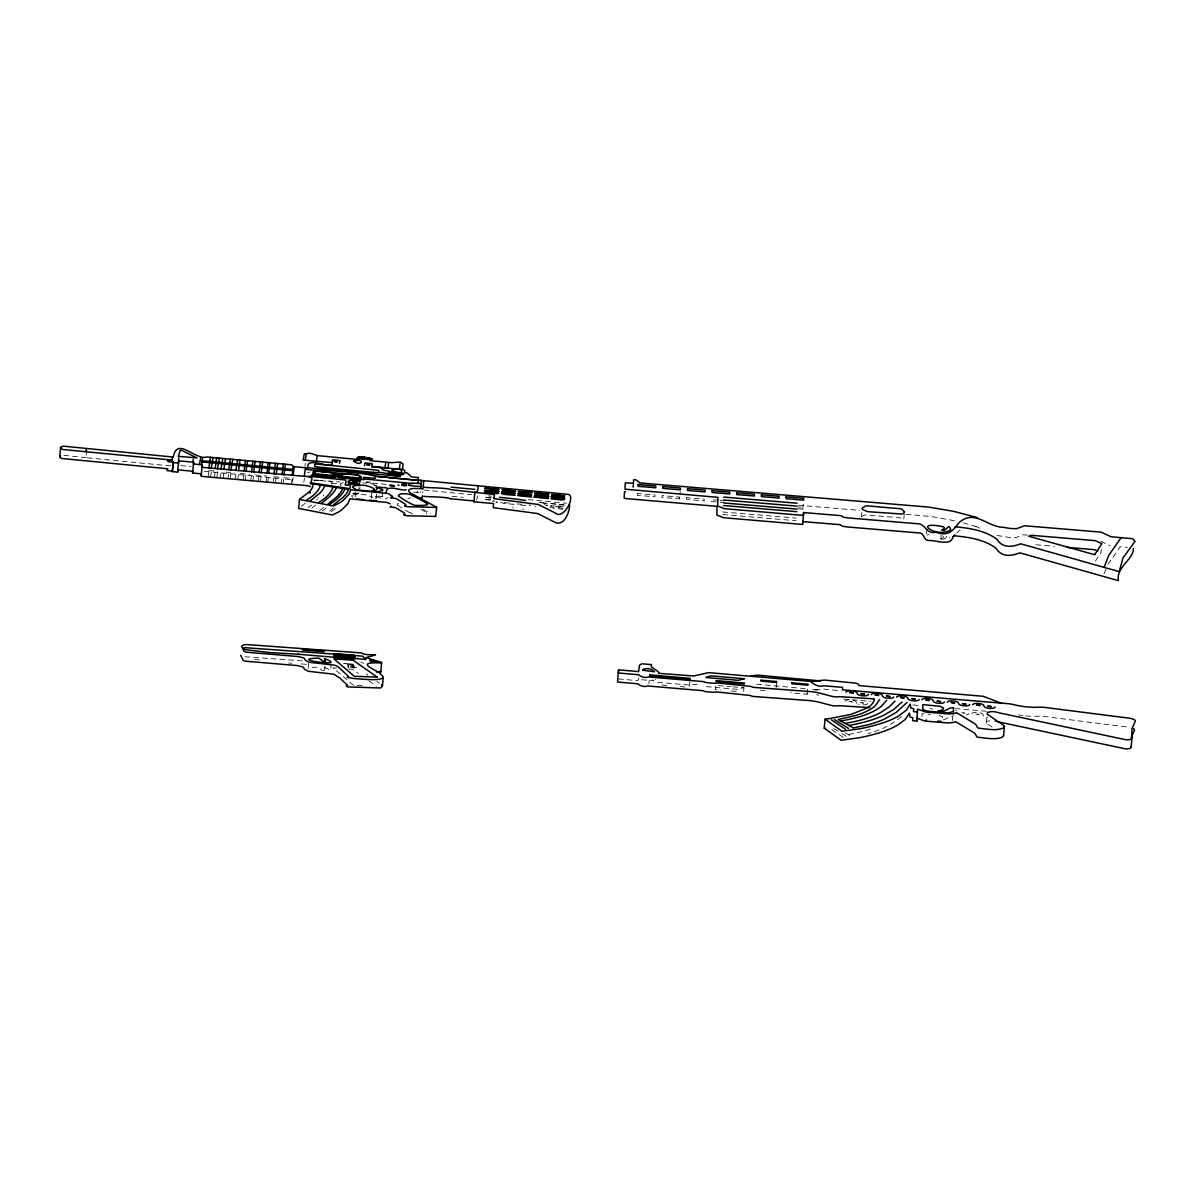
<?xml version="1.0" encoding="UTF-8"?>
<svg xmlns="http://www.w3.org/2000/svg" width="1195" height="1195" viewBox="0 0 1195 1195"><rect width="100%" height="100%" fill="white"/><g stroke="black" fill="none" stroke-linecap="round" stroke-linejoin="round"><path stroke-width="0.75" stroke-dasharray="5 3.75" d="M679.567 498.868L679.611 497.075L662.015 495.596L661.97 497.404L679.567 498.868L680.239 491.653M797.558 508.726L802.831 509.175L802.876 507.367L797.588 506.919M791 692.831L791.045 691.86M794.585 693.145L807.118 694.22L807.163 693.249M921.942 716.507L922.062 713.624L930.517 714.446M266.186 482.451L266.649 477.268M170.676 465.93L86.219 457.715L86.906 450.231M308.205 668.319L308.863 661.104M330.866 663.449C331.194 675.638 330.627 667.766 323.591 667.736L324.637 670.141L324.995 666.452M355.214 497.015L355.886 489.726M371.301 498.121L371.959 490.906M376.201 497.777L376.53 494.162M382.639 491.757L381.982 498.972A4.974 1.688 5.2 0 0 381.952 498.673L375.439 496.015M632.932 486.977L633.26 483.363M633.051 487.829L633.544 482.407M648.9 683.898L649.229 680.299M689.44 686.557L690.098 679.343M715.79 686.035L715.446 689.635L720.719 690.098M743.663 691.233L744.007 687.618M776.123 687.902L776.616 682.494M802.831 509.175L803.503 501.96M807.118 694.22L807.939 685.198M861.416 517.062L862.237 508.039M903.808 519.063L904.316 513.641M926.976 528.997L926.319 536.211L928.634 534.15M941.705 539.363L940.823 538.96L941.481 531.745M953.476 711.264L952.654 720.286L952.714 716.791A11.308 3.824 5.2 0 0 950.219 716.97A6.184 2.091 5.2 0 0 947.784 717.702L947.381 718.016A28.023 9.47 5.2 0 1 943.736 719.778A6.438 2.181 5.2 0 1 942.825 720.017M992.089 727.083L986.398 723.199L986.891 717.777M1101.312 549.102L1100.968 552.702L1095.068 561.65M358.515 492.833L358.395 493.669L352.854 493.147M417.145 492.31L417.309 490.831M420.401 492.609L420.506 491.668M422.612 492.952L422.776 491.533M281.183 483.885L281.811 478.732L291.968 479.718M214.428 477.507L215.085 472.279M243.242 480.27L243.899 475.057M250.726 480.987L251.383 475.789M252.907 481.182L253.564 475.998M258.225 481.69L258.867 476.506M365.969 481.764L370.808 482.168M291.416 483.96L292.133 478.448L283.992 477.671M303.769 482.362L304.456 478.179M550.91 503.543L555.003 504.23A87.295 29.502 5.2 0 0 559.14 504.648L561.62 504.858A42.243 14.28 5.2 0 0 564.085 505.022L564.115 504.992M237.745 479.748L238.447 474.534M260.405 481.899L261.093 476.73M267.695 482.601L268.397 477.432M273.102 483.124L273.789 477.955M275.373 483.333L276.075 478.179M283.349 482.362L283.812 478.926M86.219 457.715L62.394 455.161M208.109 476.91L208.841 471.681M220.209 478.06L220.955 472.847M292.491 482.287L293.178 477.522M210.514 477.134L211.291 471.906M358.664 487.052L360.203 487.172M216.803 477.746L217.595 472.518M223.062 478.344L223.853 473.13M235.086 479.494L235.878 474.295M245.139 480.45L245.931 475.266M304.919 466.244L305.382 463.287M227.886 478.807L228.738 473.593M986.398 723.199L986.726 721.362L990.252 720.704A4.914 1.658 5.2 0 1 991.76 720.63M230.067 479.001L231.008 473.817M564.115 504.962L557.497 504.021A28.59 9.665 5.2 0 0 550.91 503.513M638.922 677.938L637.831 680.627L617.725 678.894M343.548 482.959C340.127 482.093 338.663 487.47 344.175 485.603M374.558 485.409L374.603 485.289A11.397 3.854 5.2 0 1 374.154 484.961L373.019 483.96L362.817 482.885M1104.12 573.6L1106.66 567.401M331.762 484.05L331.911 483.661A15.52 5.243 5.2 0 0 332.001 483.228L331.971 482.885A3.436 1.165 5.2 0 0 329.327 481.451M861.535 516.628L864.597 515.06A7.349 2.48 5.2 0 1 867.57 515L899.566 517.764A6.976 2.36 5.2 0 1 901.299 518.286L903.495 519.601M385.432 498.912L388.3 497.523M1107.929 564.294L1120.283 546.712L1127.348 547.355M324.607 670.171L321.784 670.365A23.377 7.902 5.2 0 0 317.825 667.154L308.982 667.527M956.627 533.149L958.36 531.551A112.36 37.971 5.2 0 1 960.227 530.087M326.101 507.965L322.023 511.236M333.495 508.009L329.312 511.311M315.719 504.992L310.446 509.085M901.448 716.522L895.443 721.377L884.673 727.561A130.599 44.14 5.2 0 1 882 728.771M301.319 506.307L305.173 503.334M319.513 510.519L322.919 508.084A152.482 51.534 5.2 0 0 325.04 506.366M331.284 511.669L333.838 509.847A171.034 57.808 5.2 0 0 336.617 507.681M308.116 507.606L310.61 505.843A139.86 47.262 5.2 0 0 311.671 505.037M407.764 498.853L410.378 497.867M307.668 472.608L309.878 472.025M979.691 528.175L976.449 526.607L971.908 526.532M426.72 513.835L426.421 512.565M356.767 667.602L354.138 667.766L353.899 664.599M352.51 495.223C359.172 493.311 366.79 494.237 372.93 497.478M961.945 712.519L965.007 712.967L963.275 713.52M398.488 503.409L397.113 504.096L397.801 505.246M815.065 690.217L823.758 689.097L841.295 690.829M343.488 663.643L344.399 663.479M344.638 663.733L345.564 663.554M345.803 663.808L346.714 663.643M346.923 663.897L347.85 663.718L348.133 667.378M697.536 684.182L688.215 684.959L657.623 682.33A8.44 2.853 5.2 0 0 657.608 681.075A8.753 2.958 5.2 0 0 656.712 680.224L655.413 679.417M940.823 538.96L942.765 538.258A9.411 3.182 5.2 0 0 942.9 536.002L940.599 534.762M942.93 539.244C946.694 539.692 946.649 531.894 949.861 537.69M413.799 492.161L420.356 492.624M313.688 479.987L314.375 479.972A10.695 3.615 5.2 0 1 315.017 479.987L320.335 480.33M563.129 509.16L561.127 509.055A25.2 8.514 5.2 0 1 559.305 508.876L552.613 508.099M317.302 480.45L325.055 480.704M362.279 685.631L353.466 685.318L333.061 667.871L336.557 668.124M495.955 502.647L497.762 502.214L495.94 501.87M244.9 656.757L303.664 660.984M254.46 659.416L261.944 660.148M288.622 663.031L291.774 663.255M301.394 663.942L306.786 664.345M348.806 669.006L352.301 669.26L358.321 673.472M521.767 504.26L517.151 503.902A2.539 0.866 5.2 0 0 517.032 504.141L519.989 505.007A71.79 24.258 5.2 0 0 529.938 505.873M397.83 485.364L399.459 485.499M509.025 502.99L500.675 502.333A2.27 0.762 5.2 0 0 500.556 502.557L504.275 503.468A77.541 26.2 5.2 0 0 514.074 504.29L512.939 503.394M490.637 499.63L483.766 499.42L490.816 500.137M798.394 505.246L859.638 510.355M906.019 514.223L932.593 516.718L955.029 520.856M718.359 500.302L711.324 499.719L711.279 501.527L718.314 502.109M720.122 500.451L727.158 501.034M720.077 502.258L723.602 502.557M1027.461 535.091L1022.442 534.807L1015.705 537.72L1010.208 537.571A116.946 39.525 5.2 0 1 1001.948 536.286L996.257 535.24M180.818 465.632L190.991 466.483M722.766 511.983L796.109 518.107M722.721 514.552L796.064 520.691M1035.901 544.771L1054.229 546.294M843.625 699.015L870.752 701.331M912.905 704.945L920.255 705.573M955.178 708.575L986.428 711.249M358.41 493.401L356.05 493.251A26.693 9.022 5.2 0 1 354.019 493.087L352.749 492.952M718.255 685.571L730.996 686.677M732.804 686.826L743.738 687.767A4.78 1.613 5.2 0 0 742.065 687.991L737.614 689.351L705.184 686.557A10.411 3.525 5.2 0 1 707.082 685.646M641.715 679.731L653.755 680.762L652.724 679.791M760.184 690.172L767.115 690.77M661.761 685.004L669.11 685.646M680.134 686.587L685.646 687.065M731.25 690.994L738.271 691.606M327.863 480.958L340.052 482.078M376.754 485.454L374.603 485.289L375.872 485.424M331.747 483.153L340.635 483.96M397.651 484.647L398.891 484.767M386.358 484.378L366.477 482.481M805.206 688.619L757.227 684.227A13.384 4.526 5.2 0 0 754.344 684.391M812.585 689.291L819.964 689.978M493.46 500.391L494.342 500.481M488.098 495.865L491.742 496.209M528.19 499.644L566.46 503.259M209.02 470.501L217.774 471.338M225.661 472.1L234.444 472.936M240.419 473.504L249.725 474.4M255.491 474.953L266.754 476.028M273.954 476.715L280.541 477.343M452.009 496.328L462.988 497.374M545.951 505.425L547.863 505.425L546.533 504.962M359.964 488.426L358.799 488.471M491.1 498.076L484.05 497.419L486.066 497.254A24.677 8.335 5.2 0 1 487.859 497.404L491.399 497.777M204.24 471.233L281.811 478.732M423.881 490.04L471.622 494.7M377.754 496.119L386.03 496.926M492.415 501.497L494.177 501.676M540.14 502.363L546.279 503.08A47.905 16.192 5.2 0 0 548.027 503.259L547.997 503.513A26.843 9.067 5.2 0 1 541.903 503.05L539.259 502.766M535.166 506.411L536.047 506.501M544.188 504.708L545.338 504.828M355.542 493.968L353.182 493.625A17.686 5.975 5.2 0 0 352.555 493.535M529.012 504.887L530.401 505.097M563.189 506.501L562.935 506.456A19.822 6.707 5.2 0 0 560.38 506.172L550.581 505.799A3.301 1.12 5.2 0 0 551.239 506.023L553.643 506.336A27.754 9.381 5.2 0 0 554.764 506.426L560.41 506.844A62.737 21.211 5.2 0 1 563.233 507.083M963.215 522.842L976.449 526.607M363.683 663.419L360.905 661.955M412.559 513.91L410.019 512.7M938.971 715.267L942.75 717.015A14.534 4.914 5.2 0 1 942.332 718.001A11.547 3.899 5.2 0 1 941.869 718.449M1100.774 541.305L1110.155 545.742M423.015 509.294L430.827 513.566M833.647 728.621L839.368 731.758M845.462 732.938L852.364 736.957M831.854 729.622L844.671 738.331M841.907 733.357L847.614 737.464M352.869 497.493L351.659 496.074A5.422 1.837 5.2 0 1 351.733 495.85M376.903 681.449L379.233 683.047M368.852 680.851L376.38 686.109M367.881 675.384L366.372 673.681M375.379 496.179L376.126 497.225A10.396 3.51 5.2 0 1 375.454 498.912M353.556 664.136L353.839 667.781L348.357 667.393L348.089 663.972L349.015 663.808L349.298 667.467M352.719 667.706L352.42 664.047L351.509 664.226L351.763 667.632M351.569 667.617L351.27 663.972L350.344 664.136L350.613 667.542M350.404 667.542L350.12 663.882L349.194 664.061L349.448 667.467M352.63 664.301L352.898 667.706M477.223 496A57.778 19.523 5.2 0 1 476.506 500.063M318.393 497.254A114.466 38.688 5.2 0 1 318.228 497.583M317.497 498.868A114.466 38.688 5.2 0 1 316.675 500.063M323.83 494.73A88.52 29.92 5.2 0 1 323.397 496.015M320.872 480.644A66.502 22.481 5.2 0 1 328.58 481.465M313.986 480.748A4.153 1.404 5.2 0 1 317.287 480.554M562.86 508.204A68.369 23.108 5.2 0 0 557.886 507.606A35.103 11.86 5.2 0 0 550.417 507.053L550.253 507.442A3.197 1.075 5.2 0 0 550.283 507.845M539.259 502.288A26.843 9.082 5.2 0 1 540.125 502.378M420.819 509.339A141.07 47.681 5.2 0 1 426.271 512.595M409.915 512.73A142.011 47.994 5.2 0 1 405.045 509.936M401.654 507.8A142.011 47.994 5.2 0 1 400.205 506.829M399.474 506.321A142.011 47.994 5.2 0 1 397.965 505.231M512.386 507.77A129.418 43.737 5.2 0 1 513.312 507.89M522.573 509.145A129.418 43.737 5.2 0 1 523.709 509.309M1023.01 715.566A29.561 9.993 5.2 0 1 1018.499 714.879M1025.788 715.88A36.119 12.204 5.2 0 0 1031.36 716.283A17.82 6.02 5.2 0 0 1035.034 716.328L1037.992 716.223A15.923 5.377 5.2 0 1 1044.027 716.447L1128.722 727.247A10.187 3.436 5.2 0 1 1129.439 727.396M955.537 710.592A5.661 1.912 5.2 0 1 956.508 710.995M968.996 713.505A5.661 1.912 5.2 0 1 966.322 714.819M879.147 729.936A130.599 44.14 5.2 0 1 867.988 733.611M870.468 729.114A139.232 47.053 5.2 0 1 848.151 734.462M818.65 695.191A3.017 1.016 5.2 0 1 817.38 694.922A13.205 4.466 5.2 0 1 816.663 694.683M971.804 713.788A5.661 1.912 5.2 0 1 977.734 712.444A5.661 1.912 5.2 0 1 983.082 714.909A5.661 1.912 5.2 0 0 987.742 717.269M845.029 701.226A5.661 1.912 5.2 0 1 850.959 699.897A5.661 1.912 5.2 0 1 856.292 702.346A5.661 1.912 5.2 0 0 857.517 703.75M867.57 703.467A5.661 1.912 5.2 0 1 864.284 704.841A5.661 1.912 5.2 0 1 858.488 704.154M930.173 708.082A5.661 1.912 5.2 0 1 932.279 709.412M637.368 493.535L637.323 495.342L654.92 496.821L654.965 495.014L637.368 493.535M686.662 497.658L686.632 499.465L704.228 500.929L704.258 499.122L686.662 497.658M849.047 701.48L852.349 701.958L849.047 701.48M860.325 702.6L863.626 703.078L860.325 702.6M975.837 714.027L979.138 714.505L975.837 714.027"/><path stroke-width="1.5" d="M955.029 526.801C969.489 528.1 984.799 530.416 996.839 539.154C1002.157 548.042 1011.582 547.37 1019.962 544.024A3.406 1.15 5.2 0 1 1021.501 544.039L1119.237 571.643L1122.941 557.96L1135.056 541.32L1132.726 538.706L1110.977 536.719L1101.207 532.163L1024.563 525.755L1016.542 528.698L1011.045 528.548A116.946 39.525 5.2 0 1 1002.769 527.249C988.534 527.129 976.076 510.922 962.035 520.363A112.36 37.971 5.2 0 0 959.182 522.529C952.759 530.58 948.77 536.794 935.775 532.193C926.961 534.389 925.692 525.441 919.642 523.918L848.106 517.943L843.162 517.166L841.175 515.687L803.563 512.535L802.682 524.456L723.722 517.719L716.851 515.06L717.03 506.351L625.314 498.524L624.163 498.21L624.477 491.847M803.563 512.535L803.503 515.433L724.558 508.697L717.672 506.038L717.866 497.329L625 489.188L625.299 482.81L633.469 483.288L633.589 479.748C637.338 478.523 637.846 483.437 641.506 483.049L928.53 507.083L953.102 511.221L977.271 517.584M322.56 468.455L322.65 467.499M618.547 669.872L618.412 673.009L638.787 674.772A11.606 3.929 5.2 0 0 640.654 676.161A7.663 2.584 5.2 0 0 643.926 677.266A2.958 1.001 5.2 0 0 646.689 677.386A5.96 2.017 5.2 0 0 648.287 676.953L703.945 681.658A4.616 1.553 5.2 0 0 704.497 682.031A3.062 1.031 5.2 0 0 706.35 682.584A4.646 1.568 5.2 0 0 707.485 682.703L714.326 683.331A6.378 2.151 5.2 0 0 715.984 683.137A2.913 0.986 5.2 0 0 716.806 682.868L751.058 686.453A5.646 1.912 5.2 0 0 753.074 687.23A3.376 1.135 5.2 0 0 754.135 687.424L811.704 691.666A33.161 11.203 5.2 0 1 822.011 693.712L832.317 696.431A7.05 2.39 5.2 0 0 836.53 696.864A12.353 4.168 5.2 0 0 839.936 696.67L874.307 698.896A59.825 20.225 5.2 0 1 872.843 703.033A72.985 24.662 5.2 0 1 867.63 707.754L851.169 714.356L827.523 718.942A12.458 4.212 5.2 0 1 825.043 719.151L824.221 728.188L841.086 740.258L858.593 737.883A159.099 53.775 5.2 0 0 881.805 731.997A136.364 46.097 5.2 0 0 897.505 725.201L905.451 719.27L909.365 713.086L909.993 717.06L912.846 717.717L912.711 720.719L916.938 721.048L917.491 709.128L921.644 710.487A16.147 5.452 5.2 0 0 925.109 711.802A6.513 2.196 5.2 0 0 926.394 712.115L948.755 713.938A16.162 5.467 5.2 0 0 953.341 713.52A14.385 4.855 5.2 0 0 956.493 712.653L974.463 723.498A18.254 6.169 5.2 0 1 976.584 725.709L977.376 727.441A2.808 0.956 5.2 0 0 979.243 728.278L990.655 729.533A14.22 4.81 5.2 0 0 1002.381 728.367A11.591 3.914 5.2 0 0 1004.323 725.858L987.219 714.177L987.548 712.339L991.088 711.667A4.914 1.658 5.2 0 1 995.136 711.861A11.965 4.048 5.2 0 1 998.273 712.668L1126.302 739.839A8.828 2.987 5.2 0 0 1129.424 739.66A5.079 1.718 5.2 0 0 1131.486 738.928A9.201 3.107 5.2 0 0 1131.964 738.062L1131.934 728.786L1135.22 721.362A10.576 3.57 5.2 0 0 1135.175 720.615A5.602 1.897 5.2 0 0 1133.457 719.315A10.187 3.436 5.2 0 0 1129.544 718.225L1044.848 707.425A15.923 5.377 5.2 0 0 1038.828 707.201L1035.856 707.306A17.82 6.02 5.2 0 1 1032.196 707.261A36.119 12.204 5.2 0 1 1023.846 706.544A29.561 9.993 5.2 0 1 1015.018 704.93L1011.821 704.228A12.667 4.287 5.2 0 0 1006.504 703.556L842.639 689.829L842.52 687.364L823.639 685.736A7.738 2.614 5.2 0 1 821.368 686.199A3.017 1.016 5.2 0 1 818.202 685.9A13.205 4.466 5.2 0 1 816.185 685.153A16.625 5.616 5.2 0 1 813.451 683.645L810.987 681.449L708.65 672.636L693.638 676.011L658.46 673.308A8.44 2.853 5.2 0 0 658.445 672.053A8.753 2.958 5.2 0 0 657.534 671.202L651.23 666.75L651.454 664.599L642.223 663.808A12.323 4.168 5.2 0 0 640.206 664.689A10.277 3.48 5.2 0 0 639.415 665.645L638.653 671.605L618.547 669.872L617.725 678.894L617.576 682.031L637.951 683.794A11.606 3.929 5.2 0 0 639.833 685.183A7.663 2.584 5.2 0 0 643.104 686.288A2.958 1.001 5.2 0 0 645.853 686.408A5.96 2.017 5.2 0 0 647.451 685.975L703.123 690.68A4.616 1.553 5.2 0 0 703.676 691.054A3.062 1.031 5.2 0 0 705.513 691.606A4.646 1.568 5.2 0 0 706.648 691.726L713.505 692.353A6.378 2.151 5.2 0 0 715.163 692.159A2.913 0.986 5.2 0 0 715.984 691.89L750.236 695.475A5.646 1.912 5.2 0 0 752.238 696.252A3.376 1.135 5.2 0 0 753.313 696.461L810.882 700.688A33.161 11.203 5.2 0 1 821.189 702.735L831.496 705.453A7.05 2.39 5.2 0 0 835.693 705.886A12.353 4.168 5.2 0 0 839.099 705.692L869.796 707.604M386.179 492.654C385.91 483.452 401.401 491.384 406.136 489.756M321.156 471.308L315.838 470.964A10.695 3.615 5.2 0 0 315.196 470.949L314.375 470.979A3.719 1.255 5.2 0 0 313.463 471.398L313.075 472.04A14.773 4.989 5.2 0 0 313.06 472.309L313.12 473.25A14.474 4.885 5.2 0 1 313.105 473.608A8.634 2.913 5.2 0 0 312.926 474.221L363.429 479.688A5.303 1.792 5.2 0 0 363.519 479.479L363.638 477.313L372.84 478.105A90.073 30.443 5.2 0 0 374.961 478.269A7.872 2.659 5.2 0 0 375.185 477.91L375.424 476.267A11.397 3.854 5.2 0 1 374.976 475.939C355.169 471.577 330.94 470.71 311.985 469.979A6.498 2.196 5.2 0 1 310.969 469.934L306.428 469.441M433.412 487.799L434.816 487.844A54.761 18.508 5.2 0 1 442.06 488.232L447.348 488.695A5.153 1.748 5.2 0 1 450.873 489.681L494.371 494.551L494.118 498.659L538.452 504.514L555.57 513.178C563.338 519.855 575.617 497.12 568.656 494.506A2.778 0.941 5.2 0 0 567.64 494.282L418.355 480.136L418.265 477.552L411.334 476.82L407.196 472.981L404.597 472.593L404.851 470.576L402.566 469.411L402.999 463.824L400.205 462.032L391.93 462.659L370.271 460.702L372.616 458.865L362.16 457.073L357.245 457.461L357.111 458.521L359.277 458.731L359.157 459.612L317.93 455.654L309.849 453.204L304.277 453.891L303.142 460.045L332.389 462.659L332.225 464.078C330.776 469.366 305.756 455.519 307.832 467.962L293.746 466.633L291.625 464.81L206.72 456.953C195.756 460.852 176.89 435.996 173.335 457.087L63.23 446.138L60.631 447.348A8.589 2.898 5.2 0 0 60.721 448.244L62.663 449.484L172.453 460.135L168.136 460L167.912 461.629L173.29 462.136L172.289 471.592L177.682 472.1L177.831 469.844L192.783 471.263L192.574 473.011L201.402 473.847L201.223 475.924L202.478 476.446L306.278 485.558A5.168 1.748 5.2 0 1 310.312 486.634M192.574 473.011L193.62 462.226L178.667 460.822L178.518 463.077L173.111 462.555M307.951 467.678L400.28 476.476A6.109 2.061 5.2 0 0 400.131 475.789L393.528 475.192L393.319 474.176M423.164 486.768L423.762 481.092M86.04 451.381L86.264 448.752M393.528 474.699L388.121 473.967M267.008 473.429L267.471 468.231M420.76 488.277L421.566 480.778M59.75 456.595L60.572 447.572M172.289 471.592L173.29 462.136M177.682 472.1L178.667 460.822M201.178 475.655L202.224 464.825L193.411 463.989L193.62 462.226M376.515 671.978L380.832 671.904L381.608 662.388L365.924 657.579C387.912 651.858 365.894 657.101 361.726 652.933L247.111 644.583L244.228 644.628L241.495 646.226L243.944 651.26L245.856 652.126L298.406 656.563L304.053 658.072L305.517 660.402L309.236 662.269L334.675 665.182L338.006 666.601L348.477 676.43L347.103 677.341L353.571 678.476C369.539 679.776 398.771 682.748 371.884 668.588C358.918 661.418 377.142 663.076 381.653 662.881M240.673 655.248L243.123 660.282L245.035 661.164L297.57 665.585L303.231 667.094L304.695 669.424L308.415 671.291L333.853 674.204L340.127 678.252L347.64 685.467L346.251 685.885L347.327 686.901L380.622 687.991L382.415 686.199L383.251 677.177M432.948 487.754A44.887 15.176 5.2 0 1 423.164 487.202L422.94 488.994C420.281 488.501 404.478 487.007 409.751 492.579L436.668 507.292L435.622 516.165M569.507 504.619C570.12 511.101 564.13 527.174 554.749 522.2L537.63 513.536L493.281 507.681L493.55 503.573L473.952 501.781L474.878 491.952M1003.561 735.448L1004.397 726.426M997.452 721.69L1125.481 748.862A8.828 2.987 5.2 0 0 1128.603 748.682A5.079 1.718 5.2 0 0 1130.664 747.951A9.201 3.107 5.2 0 0 1131.127 747.084L1131.964 738.062M360.815 458.641L360.95 457.327M388.106 467.857L388.614 462.734M359.605 479.329L359.725 479.778A6.916 2.345 5.2 0 1 359.859 480.061L359.934 480.375A25.782 8.709 5.2 0 1 359.904 481.107L359.217 484.647L353.675 484.109A51.997 17.566 5.2 0 1 351.838 483.915A4.675 1.583 5.2 0 1 348.103 482.093A12.876 4.347 5.2 0 1 348.507 481.077L350.374 480.076L355.333 480.211A28.262 9.56 5.2 0 1 357.066 480.39L359.62 480.704M367.403 459.298L367.388 457.73A5.87 1.987 5.2 0 0 364.311 457.371M417.981 483.288L418.295 480.315L421.536 480.644M202.149 460.747L267.59 467.006L268.068 462.629M313.105 473.608L314.808 473.713L315.002 472.324A27.171 9.187 5.2 0 1 315.151 471.846M366.058 459.164L366.238 457.655M350.449 484.378L349.941 488.71L311.298 482.87M399.384 469.097L400.011 463.675M202.224 464.825L202.075 466.961L204.076 467.529L307.1 476.536A5.168 1.748 5.2 0 1 312.029 478.792C311.626 482.601 307.802 484.094 313.03 484.094M341.262 476.297L342.771 474.086L351.3 474.385A66.532 22.481 5.2 0 1 353.167 474.609L357.096 475.087M364.55 465.691L364.759 463.675A33.579 11.352 5.2 0 1 364.938 463.003A12.069 4.078 5.2 0 1 365.819 463.048L372.078 463.72A10.247 3.465 5.2 0 1 372.257 464.556L371.675 466.916L387.852 468.082L376.948 466.872A37.867 12.801 5.2 0 0 374.737 466.662L371.72 466.513M473.952 501.781L474.042 500.974L450.082 498.688M172.17 459.806L172.483 457.252M192.963 461.778L193.261 459.388M282.005 474.863L282.647 469.71L292.79 470.696M267.59 467.006L282.797 468.455L283.334 464.048M316.466 460.986L317.108 455.728M422.328 496.194L422.104 498.016L417.682 497.643M215.249 468.485L215.922 463.257M216.071 462.077L216.609 457.834M244.064 471.248L244.721 466.035M244.87 464.825L245.423 460.523M251.562 471.95L252.22 466.767M252.369 465.542L252.907 461.21M253.743 472.159L254.386 466.976M254.55 465.751L255.088 461.419M259.046 472.667L259.703 467.484M259.853 466.259L260.39 461.912M361.712 458.731L361.906 457.252L364.311 457.356M292.237 474.938L293.313 466.692M201.641 464.571L202.523 457.864M551.702 494.685L551.746 494.521A28.59 9.665 5.2 0 1 558.319 495.014L564.966 495.88A42.243 14.28 5.2 0 1 562.442 495.82L559.962 495.626A87.295 29.502 5.2 0 1 555.824 495.193L551.702 494.745M178.488 460.404L178.817 457.969M363.877 458.955L364.072 457.446M373.303 472.309L373.393 472.802A5.497 1.867 5.2 0 1 373.243 473.265L322.56 468.485M238.567 470.71L239.269 465.512M239.433 464.317L240.016 460.015M261.227 472.876L261.929 467.708M262.093 466.483L262.676 462.121M268.516 473.579L269.219 468.41M269.383 467.17L269.965 462.794M273.924 474.086L274.626 468.933M274.79 467.693L275.373 463.302M276.209 474.31L276.896 469.142M277.061 467.917L277.658 463.511M167.3 469.023L167.091 470.651L172.468 471.159M283.932 475.042L284.649 469.904M284.813 468.679L285.426 464.243M305.412 468.216L304.501 474.266A124.474 42.079 5.2 0 0 304.471 475.446L304.471 475.655M332.031 462.465L332.404 459.881A6.797 2.3 5.2 0 1 335.541 460.045L339.768 460.583A7.887 2.674 5.2 0 1 340.007 461.748L339.425 463.227M208.931 467.887L209.678 462.659M209.842 461.479L210.439 457.267M221.045 469.037L221.792 463.824M222.136 462.659L222.748 458.402M293.089 474.848L294.224 466.916M211.351 468.111L212.112 462.883M212.277 461.718L212.904 457.491M359.501 478.03L359.785 477.223A15.804 5.348 5.2 0 0 359.859 476.775L359.77 476.327A3.436 1.165 5.2 0 0 357.156 474.998M384.984 467.603L385.716 462.659M360.875 479.449L361.039 478.508A14.489 4.899 5.2 0 0 361.024 478.179L361.114 478.03A15.953 5.392 5.2 0 0 361.398 476.91M534.852 492.967L542.724 494.043A26.843 9.067 5.2 0 0 548.834 494.506L548.893 494.297A47.905 16.192 5.2 0 1 547.116 494.058L540.962 493.341A26.843 9.082 5.2 0 0 534.852 492.878L534.867 492.908M217.624 468.724L218.431 463.496M218.61 462.316L219.253 458.088M223.883 469.321L224.675 464.108M224.854 462.913L225.511 458.671M235.923 470.457L236.715 465.258M236.894 464.063L237.551 459.791M245.961 471.428L246.753 466.229M246.947 465.034L247.604 460.717M305.308 460.165L306.204 454.264M228.723 469.769L229.559 464.571M229.754 463.391L230.441 459.119M362.712 458.835L362.951 457.356M364.834 459.029L365.072 457.536M199.565 464.153L200.611 457.954M363.534 478.896L413.246 483.527M230.889 469.979L231.83 464.795M232.039 463.6L232.816 459.343M332.434 475.446L332.733 474.639A15.52 5.243 5.2 0 0 332.822 474.206L332.748 473.743A3.436 1.165 5.2 0 0 330.164 472.428M514.97 495.118L512.849 494.252A26.439 8.933 5.2 0 0 510.683 494.043L501.497 493.311A2.27 0.762 5.2 0 0 501.377 493.535L505.097 494.446A77.541 26.2 5.2 0 0 514.896 495.268L514.896 495.283M387.987 474.968L388.181 474.101M388.898 471.846L388.509 472.712A3.54 1.195 5.2 0 0 388.719 473.31L399.802 474.52A26.29 8.888 5.2 0 0 401.714 474.699C410.871 473.086 389.182 471.338 388.928 471.711M370.316 459.567L370.51 458.581M1131.112 737.808L1134.384 730.384A10.576 3.57 5.2 0 0 1134.339 729.637A5.602 1.897 5.2 0 0 1133.383 728.711M314.868 464.646L314.629 466.349L317.84 467.021L374.02 472.443L378.77 472.518L378.755 470.621A2.569 0.866 5.2 0 0 378.113 470.277L318.004 464.108A4.242 1.434 5.2 0 0 316.795 464.063L316.57 464.078A2.599 0.881 5.2 0 0 314.868 464.556L314.912 464.571M1104.195 567.192L1108.766 555.272L1121.104 537.69M369.21 459.448L369.404 458.268M358.037 457.506L357.858 457.745A20.584 6.961 5.2 0 0 357.738 458.268L364.445 459.194A34.102 11.532 5.2 0 0 371.167 459.657L371.257 459.328A17.82 6.02 5.2 0 0 371.272 458.985L371.257 458.76A10.456 3.525 5.2 0 0 370.002 458.387L367.597 457.775M345.758 482.78L345.191 484.976L347.431 485.394A6.572 2.226 5.2 0 0 347.939 485.185A9.246 3.122 5.2 0 0 348.462 484.871L348.507 484.826M879.639 699.598L875.427 705.573A92.09 31.13 5.2 0 1 867.6 710.861A99.409 33.594 5.2 0 1 854.843 715.7L838.173 719.51L853.2 727.934L867.077 725.066A130.599 44.14 5.2 0 0 885.51 718.539L896.28 712.354L907.035 702.421M886.72 700.225L881.551 706.066A110.493 37.344 5.2 0 1 861.087 716.238A133.168 45.007 5.2 0 1 840.966 720.988M952.983 536.674L954.984 534.882M339.022 494.625L337.349 496.343A172.812 58.406 5.2 0 1 336.019 497.553L327.744 504.156M401.595 484.513L401.998 485.185A4.048 1.374 5.2 0 0 404.941 485.827L406.659 485.573A3.749 1.27 5.2 0 0 406.136 484.513L405.075 484.139A3.227 1.09 5.2 0 0 401.744 484.543M299.467 499.361L306.01 494.312A75.569 25.543 5.2 0 0 313.06 484.094M902.165 701.898L893.427 709.71L883.374 715.432A139.232 47.053 5.2 0 1 848.973 725.44M895.025 701.121L889.02 707.052L880.73 712.489A125.46 42.408 5.2 0 1 865.255 718.778A117.17 39.599 5.2 0 1 845.253 723.333M60.258 455.803L59.81 456.37A8.589 2.898 5.2 0 0 59.899 457.267L61.841 458.507L167.987 468.798M321.664 503.14L329.118 497.045A185.15 62.588 5.2 0 0 333.181 492.893L335.138 490.099A106.504 35.999 5.2 0 0 336.363 487.5M310.102 500.974L319.244 493.625A149.121 50.399 5.2 0 0 320.454 492.445L321.56 491.235A88.52 29.92 5.2 0 0 324.652 485.708M333.271 504.947L342.293 497.942A160.892 54.387 5.2 0 0 343.607 496.732L345.041 495.268A87.922 29.726 5.2 0 0 348.462 489.338L312.507 483.841M318.826 502.602L323.74 499.062A152.482 51.534 5.2 0 0 326.13 497.105L328.222 495.103A125.415 42.393 5.2 0 0 332.957 486.977M329.656 504.395L334.675 500.824A171.034 57.808 5.2 0 0 337.722 498.405L341.217 494.909A139.755 47.232 5.2 0 0 344.937 488.8M306.503 500.257L311.447 496.821A139.86 47.262 5.2 0 0 313.299 495.372L314.868 493.983A114.466 38.688 5.2 0 0 320.335 485.036M943.587 529.236L941.645 529.938L942.526 530.341C946.993 531.626 948.232 522.215 950.682 529.385A14.146 4.78 5.2 0 1 950.309 530.012C936.507 538.706 910.904 519.959 943.617 526.831A9.336 3.152 5.2 0 1 943.557 529.221M391.377 506.082L390.153 506.919M435.816 516.419L406.778 515.747A6.677 2.256 5.2 0 1 405.463 515.538L403.656 514.836L405 514.179M810.987 681.449L824.595 680.074L852.632 682.838A10.83 3.66 5.2 0 1 855.934 683.241A3.51 1.18 5.2 0 1 857.711 683.779L858.07 684.033A14.161 4.78 5.2 0 1 858.727 685.557L983.261 696.297L1001.963 703.482M436.653 507.382L435.861 507.412M376.246 487.007L382.773 489.651A4.974 1.688 5.2 0 1 382.445 490.473L377.217 491.862L355.871 489.801M355.498 483.258L356.05 483.064A5.004 1.688 5.2 0 0 356.394 482.392L353.361 481.869A4.511 1.524 5.2 0 0 353.257 482.242A7.439 2.509 5.2 0 0 353.361 482.586L354.571 483.183A3.137 1.061 5.2 0 0 355.423 483.258M309.968 492.071L309.072 492.549L310.222 492.923M358.844 457.461L358.724 458.462M435.503 507.412L407.6 506.725A6.677 2.256 5.2 0 1 406.285 506.516L404.493 505.903L405.986 505.037L405.314 504.17L396.128 498.509L390.66 497.822L392.393 496.896A5.004 1.688 5.2 0 0 392.602 496.358L388.061 493.46L350.733 489.816L348.85 494.491L343.309 500.167A212.65 71.879 5.2 0 1 340.321 502.483L333.315 505.978L299.497 499.48L298.616 508.428L332.494 515L339.499 511.505A212.65 71.879 5.2 0 0 342.487 509.189L348.029 503.513L349.911 498.838L387.24 502.483L390.182 503.842M624.641 491.698L625.642 491.728M314.838 473.713L361.024 478.149M954.207 535.823C968.637 537.123 983.978 539.438 996.018 548.176C1001.335 557.064 1010.761 556.392 1019.141 553.046A3.406 1.15 5.2 0 1 1020.679 553.061L1118.4 580.665C1115.921 567.042 1133.697 559.38 1133.368 548.535M917.76 712.026L913.548 711.697L913.682 708.695L910.829 708.037L910.202 704.064L906.288 710.248L898.341 716.178A136.364 46.097 5.2 0 1 882.627 722.975A159.099 53.775 5.2 0 1 859.414 728.86L841.922 731.235L825.043 719.151M723.722 497.075L797.065 503.2M723.662 499.988L797.005 506.127M723.587 502.961L796.945 509.085M723.543 505.53L796.886 511.669M1067.06 547.37L1094.545 549.67L1097.757 551.194M937.687 721.123L941.272 721.421M359.247 484.378L356.887 484.229A26.693 9.022 5.2 0 1 354.84 484.065L349.448 482.302A10.187 3.436 5.2 0 1 349.493 481.212L349.582 481.122A3.929 1.329 5.2 0 1 353.197 480.345A37.777 12.772 5.2 0 1 354.796 480.539L359.59 481.017M802.741 521.573L840.339 524.71L842.326 526.188L847.27 526.965L918.806 532.94C924.84 532.552 922.899 540.902 929.471 540.528C935.67 540.11 951.265 546.503 952.833 536.988M332.583 474.131L341.471 474.938M335.422 477.403L311.118 475.162M308.459 476.252L345.43 480.002A22.735 7.693 5.2 0 1 345.684 482.78M820.801 680.956L758.063 675.205A13.384 4.526 5.2 0 0 754.269 675.474A15.206 5.138 5.2 0 0 750.908 676.265M338.469 477.686L359.725 479.778M499.525 497.329L505.231 497.867A136.245 46.052 5.2 0 1 508.951 498.255L511.445 498.539A129.418 43.737 5.2 0 1 525.68 500.466M446.512 497.717L441.239 497.254A54.761 18.508 5.2 0 0 433.979 496.851L432.142 496.806A44.887 15.176 5.2 0 1 422.328 496.224M416.457 480.166L388.241 477.537M387.21 477.343L375.424 476.267L418.295 480.315M282.797 468.455L292.954 469.426M421.193 483.602L414.232 483.183A12.473 4.212 5.2 0 0 413.38 483.303C411.065 483.019 405.673 485.26 410.363 485.693A19.613 6.632 5.2 0 0 411.663 485.827L418.728 486.365A69.818 23.601 5.2 0 1 420.924 486.559M451.008 487.127L474.803 489.382M388.808 468.186L401.759 469.441M201.985 461.912L282.647 469.71M356.827 498.987L363.937 499.674M369.27 500.197L376.395 500.884M378.576 487.097L386.866 487.904M389.764 471.338L383.386 470.143L380.861 467.768M493.475 498.016L494.581 498.136M356.364 484.946L354.004 484.587A17.686 5.975 5.2 0 0 352.734 484.423L351.45 484.289A3.017 1.016 5.2 0 0 348.193 484.737M390.481 506.964L395.306 507.531L402.879 512.117A36.268 12.264 5.2 0 1 403.91 512.774L404.493 513.193M330.089 472.518L329.417 472.428A66.502 22.481 5.2 0 0 321.709 471.622M379.935 472.398L385.776 473.295A31.055 10.501 5.2 0 0 393.319 474.191M368.359 457.984L368.254 459.179A3.779 1.27 5.2 0 0 368.15 459.343M355.079 489.128L352.495 487.052A5.422 1.837 5.2 0 1 352.973 486.395C359.8 484.139 368.374 484.931 374.334 489.039A5.019 1.703 5.2 0 1 373.378 490.308L372.003 491.011L374.752 490.652A10.396 3.51 5.2 0 0 376.963 488.202L376.216 487.157M360.068 457.386L359.859 458.566M834.468 719.599L848.45 728.442M831.376 719.823L845.507 729.308M427.257 503.543L427.646 504.753L423.702 505.38A23.825 8.051 5.2 0 1 419.998 505.425L415.815 505.395A6.348 2.151 5.2 0 1 414.456 505.261L410.841 503.678A142.011 47.994 5.2 0 1 398.801 496.209M380.219 671.052L380.832 671.904M355.512 482.063L353.914 481.914A3.122 1.061 5.2 0 0 354.004 482.646L355.572 482.78A3.361 1.135 5.2 0 0 355.602 482.168L355.602 482.168M398.622 496.224C396.77 492.833 409.78 493.087 412.813 495.85A141.07 47.681 5.2 0 1 427.093 503.573M381.563 684.78L382.415 686.199M361.383 476.91L357.245 474.699L318.124 471.428A4.153 1.404 5.2 0 0 314.808 471.726M518.436 491.593L518.481 491.339A45.813 15.49 5.2 0 0 520.198 491.489L526.248 491.937A25.573 8.649 5.2 0 1 532.193 492.624L525.232 492.4A28.441 9.605 5.2 0 1 518.421 491.623M916.938 721.048L916.67 718.15L920.822 719.51A16.147 5.452 5.2 0 0 924.288 720.824A6.513 2.196 5.2 0 0 925.557 721.138L947.934 722.96A16.162 5.467 5.2 0 0 952.505 722.542A14.385 4.855 5.2 0 0 955.656 721.675L973.641 732.52A18.254 6.169 5.2 0 1 975.762 734.731L976.554 736.464A2.808 0.956 5.2 0 0 978.421 737.315L989.833 738.555A14.22 4.81 5.2 0 0 1001.559 737.39A11.591 3.914 5.2 0 0 1003.486 734.88M353.541 658.684L353.257 655.024L352.331 655.204L352.6 658.609M352.391 658.594L352.092 654.95L351.181 655.114L351.435 658.52M351.24 658.52L350.942 654.86L350.015 655.039L350.284 658.445M350.135 658.43L349.836 654.785L348.925 654.95L349.179 658.355M348.97 658.355L348.671 654.696L347.745 654.875L348.014 658.281M347.835 658.266L347.536 654.621L346.625 654.785L346.879 658.191L354.676 658.759L354.377 655.114L353.466 655.278L353.72 658.684M345.519 658.101L345.236 654.457L344.309 654.621L344.563 658.027L344.13 654.367L343.204 654.546L343.473 657.952M343.249 657.937L342.965 654.292L342.039 654.457L342.308 657.862M342.128 657.862L341.83 654.203L340.919 654.382L341.173 657.788M340.963 657.773L340.68 654.128L339.753 654.292L340.022 657.698M339.813 657.698L339.514 654.038L338.603 654.218L338.857 657.623M338.708 657.608L338.424 653.964L337.498 654.128L337.767 657.534M337.543 657.534L337.244 653.874L336.333 654.053L336.587 657.459M336.407 657.444L336.124 653.799L335.197 653.964L335.466 657.369M335.257 657.369L334.973 653.71L334.047 653.889L334.301 657.295L346.684 658.191L346.386 654.531L345.474 654.711L345.728 658.116M1131.127 746.158L1131.127 747.084M446.542 497.658A5.153 1.748 5.2 0 1 450.052 498.703M355.034 489.143A2.48 0.837 5.2 0 1 356.005 489.801M477.91 486.245A57.778 19.523 5.2 0 1 476.835 491.877M342.412 488.411A85.487 28.889 5.2 0 1 338.932 494.611M358.007 457.491A5.676 1.912 5.2 0 1 361.906 457.267M995.136 721.063A11.965 4.048 5.2 0 1 995.943 721.257M825.073 728.128A12.458 4.212 5.2 0 1 824.221 728.188M926.528 720.032A6.871 2.315 5.2 0 1 926.095 719.943M921.928 699.747A5.661 1.912 5.2 0 1 927.858 698.403A5.661 1.912 5.2 0 1 933.19 700.853A5.661 1.912 5.2 0 0 938.538 703.302A5.661 1.912 5.2 0 0 944.468 701.973M871.215 694.713A5.661 1.912 5.2 0 1 877.145 693.384A5.661 1.912 5.2 0 1 882.478 695.834A5.661 1.912 5.2 0 0 887.825 698.283A5.661 1.912 5.2 0 0 893.755 696.954M972.64 704.766A5.661 1.912 5.2 0 1 978.571 703.422A5.661 1.912 5.2 0 1 983.903 705.872A5.661 1.912 5.2 0 0 989.251 708.336A5.661 1.912 5.2 0 0 995.181 706.992M896.564 697.238A5.661 1.912 5.2 0 1 902.494 695.893A5.661 1.912 5.2 0 1 907.841 698.343A5.661 1.912 5.2 0 0 913.174 700.793A5.661 1.912 5.2 0 0 919.104 699.463M947.276 702.257A5.661 1.912 5.2 0 1 953.207 700.912A5.661 1.912 5.2 0 1 958.554 703.362A5.661 1.912 5.2 0 0 963.887 705.827A5.661 1.912 5.2 0 0 969.817 704.482M845.851 692.204A5.661 1.912 5.2 0 1 851.781 690.874A5.661 1.912 5.2 0 1 857.129 693.324A5.661 1.912 5.2 0 0 862.461 695.774A5.661 1.912 5.2 0 0 868.392 694.444M517.868 495.477L520.811 495.97A71.79 24.258 5.2 0 0 531.566 496.896L529.176 495.791A27.769 9.381 5.2 0 0 527.309 495.611L517.988 494.879A2.539 0.866 5.2 0 0 517.853 495.118L517.868 495.477M498.763 491.354L484.602 490.398L495.776 490.981A20.195 6.826 5.2 0 1 497.434 491.16L498.763 491.354M564.518 499.405L561.949 500.033A25.2 8.514 5.2 0 1 560.126 499.854L551.119 498.823A3.197 1.075 5.2 0 1 551.059 498.524L551.239 498.031A35.103 11.86 5.2 0 1 558.722 498.599A68.369 23.108 5.2 0 1 564.518 499.301L564.518 499.405M534.255 497.075L543.008 498.151A33.729 11.397 5.2 0 0 548.251 498.539L548.371 497.762A32.818 11.099 5.2 0 0 542.291 497.075L534.374 496.433A2.808 0.956 5.2 0 0 534.24 496.702L534.255 497.075M339.977 657.847L334.182 657.429L339.977 657.847M498.584 493.191L496.776 493.625A25.678 8.679 5.2 0 1 493.849 493.371L484.304 492.056L498.584 493.191M953.535 707.769L953.476 711.264A14.952 5.049 5.2 0 1 951.205 712.145A18.015 6.095 5.2 0 1 947.486 712.832L929.546 711.354A9.396 3.182 5.2 0 1 927.35 711.01A6.871 2.315 5.2 0 1 923.795 709.785A10.411 3.525 5.2 0 1 922.704 708.934L922.884 704.602L939.793 706.245L943.587 707.993A14.534 4.914 5.2 0 1 943.154 708.979A11.547 3.899 5.2 0 1 940.211 710.517A14.743 4.974 5.2 0 1 937.881 710.995L939.628 711.174A6.438 2.181 5.2 0 0 944.558 710.756A28.023 9.47 5.2 0 0 948.218 708.993L948.606 708.68A6.184 2.091 5.2 0 1 951.056 707.948A11.308 3.824 5.2 0 1 953.535 707.769M638.19 484.513L638.145 486.32L655.741 487.784L655.786 485.992L638.19 484.513M649.721 674.876L649.707 675.862L690.098 679.343L690.142 678.357L649.721 674.876M662.837 486.574L662.807 488.382L680.403 489.845L680.433 488.038L662.837 486.574M687.498 488.635L687.454 490.443L705.05 491.907L705.095 490.099L687.498 488.635M712.145 490.697L712.115 492.504L729.712 493.968L729.742 492.161L712.145 490.697M736.792 492.758L736.762 494.566L754.359 496.03L754.389 494.222L736.792 492.758M761.454 494.82L761.409 496.612L779.006 498.091L779.05 496.284L761.454 494.82M786.101 496.866L786.071 498.673L803.667 500.152L803.697 498.345L786.101 496.866M515.523 491.19L515.508 491.13A24.617 8.32 5.2 0 0 509.667 490.368L503.692 489.92A44.514 15.042 5.2 0 1 502.005 489.771L515.493 491.279M518.167 493.52L520.378 493.968A58.54 19.792 5.2 0 0 531.85 494.924L529.101 494.058A26.156 8.843 5.2 0 0 527.578 493.908L518.167 493.52M389.824 485.424L391.407 486.066A9.291 3.137 5.2 0 0 393.469 486.38L394.171 486.335A3.749 1.27 5.2 0 0 394.41 485.767L391.661 485.08A2.808 0.941 5.2 0 0 390.69 485.065L389.839 485.394M716.283 680.612L716.238 681.583L744.336 684.003L744.38 683.032L716.283 680.612M761.051 680.179L761.006 681.15L776.616 682.494L776.66 681.523L761.051 680.179M791.867 682.838L791.837 683.809L807.939 685.198L807.984 684.227L791.867 682.838M551.403 496.522L551.418 496.776A3.301 1.12 5.2 0 0 552.06 497L554.465 497.314A27.754 9.381 5.2 0 0 555.6 497.404L561.232 497.822A62.737 21.211 5.2 0 1 564.652 498.121L563.756 497.434A19.822 6.707 5.2 0 0 561.217 497.15L551.418 496.463M484.886 488.337L499.047 489.591L488.68 488.382A24.677 8.335 5.2 0 0 486.888 488.217L484.901 488.277M352.391 482.257L352.42 482.511A2.315 0.777 5.2 0 0 354.512 483.392A3.973 1.344 5.2 0 0 355.527 483.452L357.036 483.079A23.108 7.812 5.2 0 0 357.156 482.183L355.273 481.451A5.721 1.942 5.2 0 0 353.406 481.376L352.973 481.421A8.843 2.987 5.2 0 0 352.376 482.257M548.699 496.343L534.523 495.148L537.541 494.849A27.38 9.246 5.2 0 1 539.094 494.999L548.699 496.343M402.416 473.877L402.401 474.056A4.078 1.374 5.2 0 1 402.312 474.236L400.101 474.071A51.191 17.298 5.2 0 1 390.526 473.145A13.324 4.496 5.2 0 1 390.556 472.727L390.616 472.369A11.591 3.914 5.2 0 1 391.497 472.383L397.606 472.891A56.419 19.075 5.2 0 1 402.401 473.504L402.416 473.877M334.316 461.315L334.331 461.434A2.435 0.822 5.2 0 0 335.72 462.092L336.87 462.106A2.3 0.777 5.2 0 0 336.975 461.375L334.316 461.315M366.88 464.482L366.88 464.541A2.33 0.792 5.2 0 0 368.254 465.228L369.374 465.243A2.256 0.762 5.2 0 0 369.479 464.526L366.88 464.482M501.676 491.892L515.254 493.087L506.097 491.892A26.185 8.858 5.2 0 0 504.245 491.728L501.721 491.742M904.481 511.848L903.465 513.506A5.96 2.017 5.2 0 1 902.061 514.029L867.376 511.654L862.521 509.399A16.222 5.482 5.2 0 1 862.237 508.039L865.419 506.038A7.349 2.48 5.2 0 1 868.392 505.963L900.388 508.741A6.976 2.36 5.2 0 1 902.12 509.264L904.481 511.848M324.174 650.842L323.711 651.648L303.321 650.155L302.186 649.258L324.174 650.842M371.779 661.149L371.092 662.254L376.843 661.881L369.748 660.327L371.779 661.149M325.488 661.044L322.605 661.343A23.377 7.902 5.2 0 0 318.647 658.116C284.604 658.878 351.285 667.826 324.428 658.714L325.488 661.044M180.266 450.44L178.249 456.326L196.906 457.894L181.745 450.366A2.943 0.986 5.2 0 0 181.252 450.291L180.266 450.44M642.746 670.261L654.591 671.739L652.186 669.857A7.603 2.569 5.2 0 0 650.558 669.14A3.943 1.329 5.2 0 0 648.213 668.692A4.885 1.643 5.2 0 0 644.224 669.066A7.812 2.644 5.2 0 0 643.044 669.812L642.746 670.261M392.079 470.023C401.102 478.612 408.122 465.841 392.079 470.023M353.795 461.061C361.01 467.574 366.417 457.939 353.795 461.061M1095.173 553.957L1094.784 554.749L1028.731 536.211L1031.225 535.285L1095.382 540.648L1101.805 543.68L1095.173 553.957M849.884 692.458L853.185 692.936L849.884 692.458M861.147 693.578L864.448 694.056L861.147 693.578M875.233 694.967L878.534 695.445L875.233 694.967M886.511 696.087L889.812 696.565L886.511 696.087M900.597 697.477L903.898 697.955L900.597 697.477M911.86 698.597L915.161 699.075L911.86 698.597M925.946 699.986L929.247 700.464L925.946 699.986M937.224 701.106L940.525 701.584L937.224 701.106M951.31 702.496L954.611 702.974L951.31 702.496M962.572 703.616L965.874 704.094L962.572 703.616M976.659 705.005L979.96 705.483L976.659 705.005M987.936 706.125L991.238 706.603L987.936 706.125M357.589 658.579L354.975 658.744L354.721 655.577L362.638 656.16L365.864 659.535L357.589 658.579M740.571 679.611L738.45 680.328L706.006 677.535A10.411 3.525 5.2 0 1 708.949 676.355A15.923 5.377 5.2 0 1 711.787 675.922L744.56 678.745A4.78 1.613 5.2 0 0 742.887 678.969L740.571 679.611M298.526 654.248L270.428 652.619L244.826 649.647L243.899 647.6L333.868 654.083L334.137 657.265L298.526 654.248M377.202 677.087L354.303 676.295L333.898 658.848L353.137 660.237L377.202 677.087"/></g></svg>
